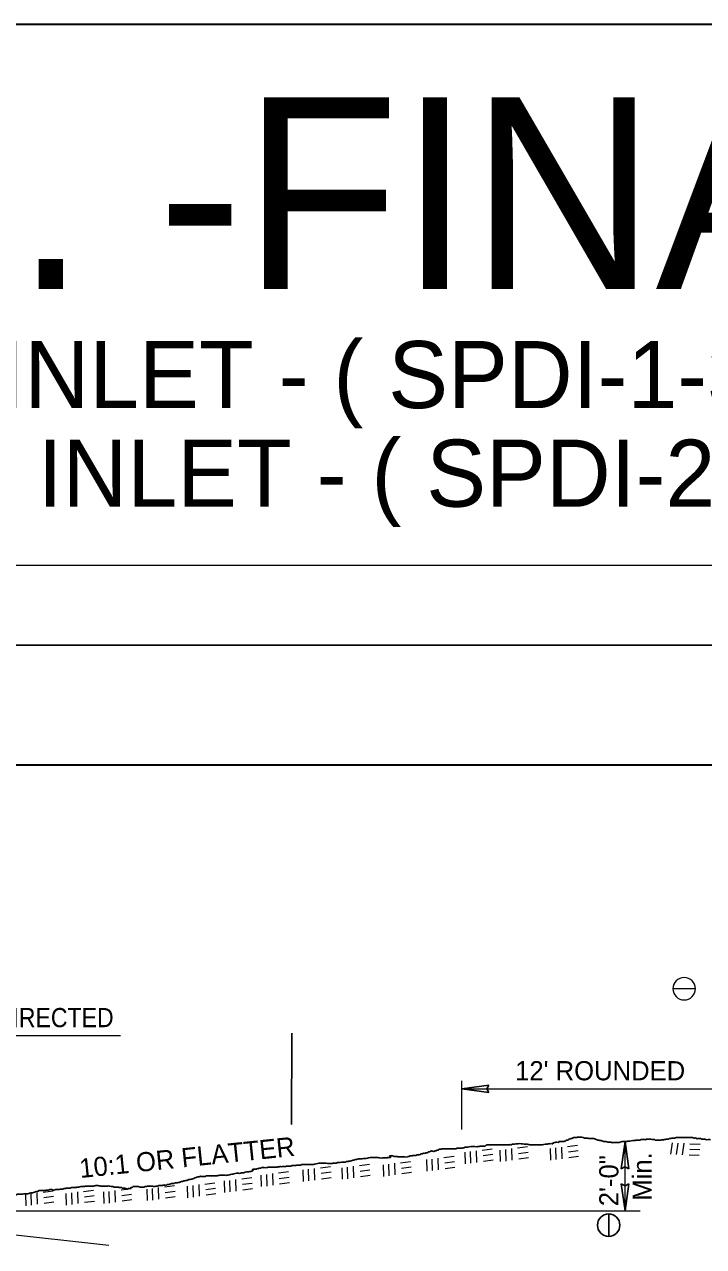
# Model space of a CAD drawing. Extents: x -394 to -24, y 146 to 415.
# Drawn here: x -206.2 to -163.6, y 338.9 to 415.4 of the extents above; entities that cross this region are included whole.
import ezdxf

# ---------------------------------------------------------------- set-up
doc = ezdxf.new("R2010")
doc.units = 0
doc.header["$LTSCALE"] = 0.48
doc.layers.add('1', color=7, linetype='Continuous', lineweight=13)
doc.layers.add('60', color=7, linetype='Continuous', lineweight=25)

msp = doc.modelspace()

# ---------------------------------------------------------------- linework, layer by layer
at = {"layer": '1'}
for p, q in [((-388.924, 381.5337), (-28.924, 381.5337)), ((-164.148, 355.014), (-165.548, 355.0141)), ((-164.148, 355.014), (-165.548, 355.0141)), ((-178.7788, 346.1914), (-178.7788, 349.2357)), ((-178.7788, 348.7464), (-158.4853, 348.7466)), ((-175.2823, 345.043), (-174.6532, 345.1264)), ((-172.1493, 345.1352), (-171.5203, 345.2186)), ((-168.5536, 341.1), (-168.5538, 345.4382)), ((-165.6759, 344.6467), (-165.5702, 345.3664)), ((-165.3324, 344.6223), (-165.2267, 345.3419)), ((-164.9516, 344.6134), (-164.8458, 345.3332)), ((-164.4843, 345.3073), (-163.8504, 345.2803)), ((-180.2292, 343.6792), (-180.2499, 344.4063)), ((-179.8894, 344.4437), (-179.2603, 344.527)), ((-178.5526, 344.0475), (-178.5733, 344.7746)), ((-178.2101, 344.083), (-178.2308, 344.8101)), ((-177.8335, 344.1403), (-177.8543, 344.8674)), ((-177.4937, 344.9047), (-176.8647, 344.9881)), ((-177.4402, 344.5637), (-176.8292, 344.6452)), ((-176.3412, 344.1858), (-176.3618, 344.9129)), ((-175.9987, 344.2213), (-176.0194, 344.9484)), ((-175.622, 344.2786), (-175.6428, 345.0057)), ((-175.2287, 344.7021), (-174.6178, 344.7836)), ((-175.2113, 344.3575), (-174.6002, 344.4391)), ((-173.2082, 344.278), (-173.229, 345.0051)), ((-172.8658, 344.3134), (-172.8865, 345.0406)), ((-172.4892, 344.3707), (-172.5099, 345.0979)), ((-172.0958, 344.7942), (-171.4848, 344.8757)), ((-172.0783, 344.4497), (-171.4674, 344.5312)), ((-164.5333, 344.6199), (-163.9175, 344.5942)), ((-164.4908, 344.9623), (-163.8748, 344.9367)), ((-188.6883, 342.9411), (-188.709, 343.6682)), ((-188.3458, 342.9766), (-188.3666, 343.7037)), ((-187.9692, 343.0339), (-187.9899, 343.761)), ((-187.6294, 343.7982), (-187.0003, 343.8817)), ((-186.2465, 343.0794), (-186.2672, 343.8065)), ((-185.9041, 343.1148), (-185.9248, 343.842)), ((-185.5274, 343.1722), (-185.5482, 343.8992)), ((-185.1877, 343.9366), (-184.5586, 344.0199)), ((-185.1341, 343.5957), (-184.5232, 343.6772)), ((-183.6665, 343.2638), (-183.6873, 343.9908)), ((-183.324, 343.2992), (-183.3448, 344.0263)), ((-182.9474, 343.3566), (-182.9682, 344.0837)), ((-182.6076, 344.1209), (-181.9786, 344.2043)), ((-182.5541, 343.78), (-181.9431, 343.8615)), ((-180.9483, 343.5865), (-180.969, 344.3136)), ((-180.6058, 343.6219), (-180.6266, 344.349)), ((-179.8358, 344.1028), (-179.2249, 344.1842)), ((-179.8184, 343.7581), (-179.2074, 343.8397)), ((-177.4227, 344.2192), (-176.8117, 344.3007)), ((-194.8627, 342.784), (-194.2337, 342.8674)), ((-193.6181, 342.2496), (-193.6388, 342.9767)), ((-193.2756, 342.2851), (-193.2963, 343.0122)), ((-192.899, 342.3424), (-192.9197, 343.0695)), ((-192.5592, 343.1067), (-191.9301, 343.1902)), ((-192.5056, 342.7658), (-191.8947, 342.8473)), ((-191.3144, 342.6184), (-191.3352, 343.3455)), ((-190.972, 342.6538), (-190.9927, 343.381)), ((-190.5953, 342.7112), (-190.6161, 343.4383)), ((-190.2555, 343.4756), (-189.6265, 343.5589)), ((-190.202, 343.1347), (-189.591, 343.2162)), ((-190.1845, 342.7901), (-189.5736, 342.8717)), ((-187.5758, 343.4573), (-186.9649, 343.5388)), ((-187.5584, 343.1128), (-186.9474, 343.1943)), ((-185.1167, 343.2511), (-184.5057, 343.3327)), ((-182.5366, 343.4354), (-181.9257, 343.517)), ((-206.0573, 341.4197), (-206.0781, 342.1469)), ((-205.7149, 341.4552), (-205.7357, 342.1823)), ((-205.3382, 341.5126), (-205.359, 342.2397)), ((-204.9985, 342.2769), (-204.3694, 342.3603)), ((-203.5234, 341.4659), (-203.5442, 342.193)), ((-203.181, 341.5013), (-203.2018, 342.2285)), ((-202.8043, 341.5587), (-202.8251, 342.2858)), ((-202.4645, 342.3231), (-201.8355, 342.4065)), ((-202.411, 341.9822), (-201.8, 342.0637)), ((-201.1738, 341.5582), (-201.1946, 342.2852)), ((-200.8313, 341.5936), (-200.8521, 342.3207)), ((-200.4547, 341.6509), (-200.4755, 342.378)), ((-200.1149, 342.4153), (-199.4859, 342.4987)), ((-200.0614, 342.0744), (-199.4504, 342.1559)), ((-198.4556, 341.7425), (-198.4762, 342.4696)), ((-198.1131, 341.7779), (-198.1338, 342.5051)), ((-197.7364, 341.8352), (-197.7572, 342.5624)), ((-197.3967, 342.5997), (-196.7676, 342.6831)), ((-197.3431, 342.2587), (-196.7322, 342.3402)), ((-195.9216, 341.9268), (-195.9423, 342.654)), ((-195.5792, 341.9623), (-195.5998, 342.6894)), ((-195.2025, 342.0197), (-195.2233, 342.7467)), ((-194.8092, 342.4432), (-194.1982, 342.5247)), ((-194.7917, 342.0985), (-194.1807, 342.1801)), ((-192.4882, 342.4212), (-191.8772, 342.5028)), ((-204.9449, 341.9361), (-204.334, 342.0176)), ((-204.9275, 341.5914), (-204.3165, 341.673)), ((-202.3935, 341.6376), (-201.7826, 341.7192)), ((-200.0439, 341.7298), (-199.433, 341.8113)), ((-197.3257, 341.9142), (-196.7147, 341.9957)), ((-215.2738, 341.1038), (-167.6043, 341.1038)), ((-211.4579, 340.1295), (-200.8692, 338.96))]:
    msp.add_line(p, q, dxfattribs=at)
at = {"layer": '1', "lineweight": 35}
msp.add_line((-358.9241, 369.0337), (-33.924, 369.0337), dxfattribs=at)
at = {"layer": '1', "lineweight": 25}
for p, q in [((-178.7785, 348.7456), (-177.0755, 348.9796)), ((-178.7785, 348.7456), (-177.0755, 348.5116)), ((-168.5546, 345.4379), (-168.7885, 343.7349)), ((-168.5546, 345.4379), (-168.3205, 343.7349)), ((-168.5528, 341.1003), (-168.7868, 342.8033)), ((-168.5528, 341.1003), (-168.3188, 342.8033)), ((-169.5773, 340.9071), (-169.5774, 339.5071)), ((-169.5773, 340.9071), (-169.5774, 339.5071))]:
    msp.add_line(p, q, dxfattribs=at)
at = {"layer": '1', "lineweight": 35}
msp.add_lwpolyline([(-394.2532, 145.8963), (-24.4183, 145.8963), (-24.4183, 415.3904), (-394.2532, 415.3904)], close=True, dxfattribs=at)
at = {"layer": '1', "lineweight": 25}
for points in [[(-373.924, 156.5337), (-373.924, 376.5337), (-28.924, 376.5337)], [(-177.0755, 348.9796), (-177.2072, 348.7432), (-177.0755, 348.5116)], [(-168.3205, 343.7349), (-168.5569, 343.8667), (-168.7885, 343.7349)], [(-168.7868, 342.8033), (-168.5504, 342.6716), (-168.3188, 342.8033)]]:
    msp.add_lwpolyline(points, dxfattribs=at)
at = {"layer": '1'}
msp.add_lwpolyline([(-214.9238, 348.0843), (-215.1469, 352.0745), (-200.1387, 352.0745)], dxfattribs=at)
for start, end in [(0, 180), (180, 0)]:
    msp.add_arc((-164.848, 355.014), 0.7026, start, end, dxfattribs=at)
at = {"layer": '1', "lineweight": 25}
for start, end in [(90, 270), (270, 90)]:
    msp.add_arc((-169.5774, 340.207), 0.7026, start, end, dxfattribs=at)
for points in [[(-184.8972, 344.3837), (-184.8333, 344.3838), (-184.7695, 344.3838), (-184.6097, 344.4158), (-184.4181, 344.4477), (-184.3222, 344.4477), (-184.0987, 344.4477), (-184.0029, 344.4477), (-183.9071, 344.4158), (-183.7474, 344.4158), (-183.6197, 344.4158), (-183.5558, 344.4158), (-183.5238, 344.4158), (-183.4919, 344.4158), (-183.3961, 344.4477), (-183.3322, 344.4477), (-183.3003, 344.4477), (-183.2683, 344.4477), (-183.2364, 344.4477), (-183.2363, 344.4797), (-183.2364, 344.5117), (-183.2683, 344.5436), (-183.3003, 344.5436), (-183.1725, 344.5436), (-183.1406, 344.5436), (-183.1087, 344.5436), (-183.0128, 344.5117), (-182.8212, 344.5116), (-182.7253, 344.4797), (-182.6934, 344.4797), (-182.5337, 344.4797), (-182.3421, 344.4797), (-182.1824, 344.4797), (-182.1186, 344.5117), (-182.0867, 344.5116), (-182.0228, 344.5436), (-181.9588, 344.5436), (-181.9269, 344.5436), (-181.8311, 344.5755), (-181.7353, 344.5755), (-181.7033, 344.5756), (-181.6394, 344.5755), (-181.5757, 344.6075), (-181.5437, 344.6075), (-181.5118, 344.6075), (-181.384, 344.6394), (-181.3201, 344.6714), (-181.2562, 344.6715), (-181.2242, 344.6714), (-181.2243, 344.7034), (-181.0966, 344.7033), (-181.0327, 344.7353), (-181.0007, 344.7353), (-180.9049, 344.7672), (-180.873, 344.7992), (-180.7772, 344.7992), (-180.7452, 344.8312), (-180.5855, 344.8313), (-180.4897, 344.8313), (-180.4578, 344.8632), (-180.4259, 344.8632), (-180.3939, 344.8632), (-180.33, 344.8952), (-180.2342, 344.9271), (-180.1703, 344.9591), (-180.1384, 344.9591), (-180.0746, 344.9591), (-180.0107, 344.991), (-179.9148, 344.991), (-179.851, 344.991), (-179.819, 344.9911), (-179.7552, 344.991), (-179.6274, 344.991), (-179.5635, 344.991), (-179.5316, 344.991), (-179.4677, 344.991), (-179.3719, 344.9911), (-179.2761, 344.9911), (-179.2122, 344.991), (-179.1483, 344.991), (-179.0844, 345.023), (-179.0205, 345.0229), (-178.8928, 345.023), (-178.797, 345.023), (-178.765, 345.0229), (-178.7012, 345.0549), (-178.6373, 345.0549), (-178.5734, 345.0868), (-178.4776, 345.0868), (-178.3179, 345.1188), (-177.8388, 345.1189)], [(-177.8388, 345.1189), (-177.5514, 345.1508), (-177.5195, 345.1508), (-177.4876, 345.1508), (-177.4237, 345.1508), (-177.3598, 345.1508), (-177.3278, 345.1508), (-177.2959, 345.1828), (-177.0723, 345.2467), (-177.0085, 345.2467), (-176.9766, 345.2467), (-176.9446, 345.2467), (-176.9127, 345.2467), (-176.8168, 345.2467), (-176.6891, 345.2467), (-176.6572, 345.2467), (-176.6252, 345.2467), (-176.5613, 345.2467), (-176.4656, 345.2467), (-176.3057, 345.2467), (-176.0822, 345.2467), (-175.8906, 345.2467), (-175.7947, 345.2467), (-175.6989, 345.2467), (-175.667, 345.2467), (-175.6352, 345.2787), (-175.6032, 345.2786), (-175.5393, 345.2787), (-175.2518, 345.3106), (-175.0602, 345.3106), (-174.8686, 345.2787), (-174.7408, 345.2787), (-174.5172, 345.2467), (-174.3576, 345.2467), (-174.1659, 345.2467), (-173.9423, 345.2467), (-173.7188, 345.2467), (-173.5592, 345.2787), (-173.5272, 345.2786), (-173.4952, 345.2787), (-173.4314, 345.2786), (-173.3036, 345.3106), (-173.1758, 345.3106), (-173.112, 345.3106), (-173.0801, 345.3106), (-173.08, 345.3425), (-173.0481, 345.3426), (-173.0162, 345.3426), (-173.0162, 345.3745), (-172.9843, 345.3745), (-172.9523, 345.3745), (-172.8884, 345.4065), (-172.8246, 345.4064), (-172.6968, 345.4065), (-172.6967, 345.4384), (-172.6648, 345.4384), (-172.6009, 345.4384), (-172.569, 345.4384), (-172.4093, 345.4384), (-172.3774, 345.4384), (-172.3455, 345.4704), (-172.2816, 345.4703), (-172.2497, 345.5024), (-172.1857, 345.5342), (-172.1218, 345.5343), (-172.058, 345.5983), (-171.9303, 345.6302), (-171.8345, 345.6621), (-171.7706, 345.6941), (-171.7387, 345.6941), (-171.7067, 345.6941), (-171.6747, 345.6941), (-171.6109, 345.6941), (-171.5789, 345.6941), (-171.515, 345.7261), (-171.4831, 345.726), (-171.4512, 345.726), (-171.3553, 345.7261), (-171.3234, 345.7261), (-171.2915, 345.726), (-171.2595, 345.7261), (-171.0999, 345.6621), (-171.068, 345.6622), (-171.036, 345.6622), (-170.7485, 345.6302), (-170.4993, 345.6318)], [(-170.5065, 345.6335), (-170.4824, 345.6198), (-170.4497, 345.6101), (-170.4267, 345.6064), (-170.4049, 345.6004), (-170.3973, 345.5983), (-170.399, 345.596)], [(-170.3973, 345.5983), (-170.2057, 345.5343), (-170.1737, 345.5343), (-170.1418, 345.5023), (-170.1099, 345.5023), (-170.078, 345.5024), (-170.046, 345.5023), (-169.9502, 345.4704), (-169.8544, 345.4384), (-169.7586, 345.4384), (-169.6308, 345.4065), (-169.5989, 345.4065), (-169.535, 345.4065), (-169.5031, 345.4065), (-169.4392, 345.4065), (-169.3433, 345.3746), (-169.2475, 345.3745), (-169.0878, 345.3746), (-168.992, 345.3746), (-168.9601, 345.3745), (-168.8643, 345.4065), (-168.6088, 345.4384), (-168.513, 345.4384), (-168.3852, 345.4704), (-168.2574, 345.4704), (-168.0659, 345.5023), (-167.9701, 345.5023), (-167.8742, 345.5343), (-167.7465, 345.5343), (-167.6826, 345.5343), (-167.6188, 345.5343), (-167.5548, 345.5663), (-167.4909, 345.5662), (-167.4271, 345.5662), (-167.2993, 345.5663), (-167.2354, 345.5662), (-167.2036, 345.5983), (-167.1716, 345.5983), (-167.1077, 345.5983), (-167.0438, 345.5982), (-166.9481, 345.5982), (-166.8202, 345.5662), (-166.7883, 345.5662), (-166.6925, 345.5662), (-166.6606, 345.5343), (-166.5648, 345.5343), (-166.437, 345.5343), (-166.4051, 345.5342), (-166.3732, 345.5343), (-166.2773, 345.5343), (-166.2453, 345.5662), (-166.1815, 345.5343), (-166.1176, 345.5663), (-166.0538, 345.5662), (-166.0217, 345.5663), (-165.926, 345.5983), (-165.8303, 345.5983), (-165.7982, 345.6302), (-165.6705, 345.6302), (-165.6066, 345.6622), (-165.5427, 345.6622), (-165.4788, 345.6622), (-165.4469, 345.6622), (-165.3512, 345.6941), (-165.2873, 345.6941), (-165.1914, 345.6941), (-165.1276, 345.6942), (-164.9998, 345.6941), (-164.9359, 345.6942), (-164.8082, 345.6941), (-164.7443, 345.6941), (-164.6804, 345.6942), (-164.6166, 345.6941), (-164.5527, 345.6941), (-164.393, 345.6942), (-164.3291, 345.6942), (-164.2332, 345.6622), (-164.2013, 345.6622), (-164.1055, 345.6622), (-164.0736, 345.6302), (-163.9777, 345.6302), (-163.9139, 345.6302), (-163.8181, 345.6302), (-163.7542, 345.5983), (-163.6902, 345.5983), (-163.6583, 345.5983), (-163.5945, 345.5983), (-163.4987, 345.5663), (-163.339, 345.5663), (-163.2432, 345.5663), (-163.2113, 345.5343)], [(-191.872, 343.6192), (-191.8597, 343.7127), (-191.7958, 343.7127), (-191.732, 343.7127), (-191.6362, 343.7127), (-191.6043, 343.7447), (-191.5403, 343.7446), (-191.4764, 343.7766), (-191.3806, 343.7766), (-191.3487, 343.7766), (-191.3168, 343.8086), (-191.1891, 343.8085), (-191.0932, 343.8085), (-190.9655, 343.8086), (-190.9016, 343.8405), (-190.8057, 343.8406), (-190.7738, 343.8405), (-190.678, 343.8405), (-190.5822, 343.8405), (-190.5183, 343.8405), (-190.4864, 343.8405), (-190.4225, 343.8405), (-190.3267, 343.8405), (-190.2627, 343.8725), (-190.1989, 343.8405), (-190.167, 343.8725), (-190.135, 343.8725), (-190.0072, 343.8724), (-189.9115, 343.8724), (-189.8476, 343.8724), (-189.7518, 343.9044), (-189.6879, 343.9044), (-189.5602, 343.9044), (-189.4644, 343.9044), (-189.4005, 343.9364), (-189.3686, 343.9363), (-189.3366, 343.9364), (-189.2408, 343.9364), (-189.113, 343.9683), (-189.0172, 343.9683), (-188.9214, 343.9683), (-188.8894, 343.9683), (-188.8575, 343.9683), (-188.7937, 344.0003), (-188.7298, 344.0003), (-188.6659, 344.0002), (-188.634, 344.0003), (-188.5701, 344.0002), (-188.5062, 344.0003), (-188.3785, 344.0002), (-188.2827, 344.0003), (-188.1868, 344.0003), (-188.123, 344.0002), (-187.9952, 344.0322), (-187.8036, 344.0643), (-187.6439, 344.0962), (-187.58, 344.0962), (-187.4843, 344.0962), (-187.4203, 344.0962), (-187.3884, 344.0962), (-187.3565, 344.0962), (-187.1647, 344.0643), (-187.069, 344.0643), (-186.9732, 344.0643), (-186.8773, 344.0642), (-186.8134, 344.0962), (-186.7177, 344.0962), (-186.6538, 344.0962), (-186.6218, 344.0962), (-186.558, 344.1282), (-186.4941, 344.1281), (-186.3024, 344.1602), (-186.1747, 344.1601), (-186.0789, 344.1601), (-186.0469, 344.1601), (-186.015, 344.1921), (-185.9511, 344.192), (-185.8872, 344.192), (-185.7915, 344.224), (-185.7595, 344.2241), (-185.6317, 344.256), (-185.5679, 344.2879), (-185.5041, 344.2879), (-185.4721, 344.3199), (-185.3762, 344.3199), (-185.2485, 344.3518), (-185.2166, 344.3519), (-185.1846, 344.3518), (-185.0888, 344.3518), (-184.9292, 344.3838), (-184.8972, 344.3837)], [(-191.8277, 343.6488), (-191.9236, 343.5848), (-192.1791, 343.5528), (-192.3388, 343.5208), (-192.4346, 343.4889), (-192.4984, 343.489), (-192.6262, 343.4569), (-192.754, 343.457), (-192.8817, 343.4569), (-193.0413, 343.4251), (-193.3288, 343.3611), (-193.4885, 343.3292), (-193.6162, 343.3291), (-193.744, 343.3292), (-193.8398, 343.3292), (-193.9357, 343.3292), (-194.1592, 343.2972), (-194.1912, 343.2972), (-194.2231, 343.2972), (-194.287, 343.2972), (-194.3827, 343.2972), (-194.4786, 343.2972), (-194.5105, 343.2972), (-194.6063, 343.2972), (-194.7022, 343.2972), (-194.798, 343.2972), (-194.8299, 343.2652), (-194.8619, 343.2652), (-194.8938, 343.2652), (-194.9897, 343.2652), (-195.0854, 343.2652), (-195.1813, 343.2652), (-195.2132, 343.2333), (-195.2452, 343.2332), (-195.2771, 343.2332), (-195.3091, 343.2332), (-195.4048, 343.2013), (-195.5645, 343.1374), (-195.7881, 343.0735), (-195.852, 343.0734), (-195.9158, 343.0415), (-195.9797, 343.0096), (-196.0117, 343.0096), (-196.0755, 343.0096), (-196.1075, 342.9777), (-196.1713, 342.9776), (-196.2671, 342.9457), (-196.3949, 342.9137), (-196.4588, 342.8818), (-196.4907, 342.8817), (-196.5547, 342.8818), (-196.6184, 342.8497), (-196.6504, 342.8498), (-196.7142, 342.8497), (-196.7462, 342.8497), (-196.7782, 342.8178), (-196.9059, 342.8178), (-197.0017, 342.7859), (-197.1295, 342.7538), (-197.1933, 342.7539), (-197.2252, 342.7539), (-197.2572, 342.7219), (-197.3211, 342.7219), (-197.385, 342.7219), (-197.4488, 342.722), (-197.4808, 342.7219), (-197.5127, 342.69), (-197.5767, 342.6899), (-197.6725, 342.6899), (-197.7044, 342.69), (-197.7363, 342.6899), (-197.8321, 342.658), (-197.896, 342.658), (-197.9599, 342.6261), (-198.0238, 342.626), (-198.0877, 342.6261), (-198.1834, 342.6581), (-198.2153, 342.658), (-198.2473, 342.658), (-198.3751, 342.658), (-198.407, 342.658), (-198.4389, 342.6581), (-198.5028, 342.6261), (-198.5348, 342.6261), (-198.5987, 342.6261), (-198.6945, 342.5941), (-198.7583, 342.5941), (-198.7903, 342.5941), (-198.8222, 342.5941), (-198.8542, 342.5941), (-198.9181, 342.5941)], [(-205.2418, 342.3704), (-205.3057, 342.3384), (-205.4015, 342.3064), (-205.657, 342.2426), (-205.8486, 342.2106), (-205.9445, 342.1786), (-206.0083, 342.1787), (-206.1042, 342.1787), (-206.168, 342.1787), (-206.2957, 342.1467), (-206.3277, 342.1467), (-206.3596, 342.1467), (-206.4235, 342.1467), (-206.5512, 342.1467), (-206.5832, 342.1467), (-206.6151, 342.1467), (-206.679, 342.1148), (-206.7748, 342.1148), (-206.8387, 342.1147), (-206.8707, 342.1148), (-206.9026, 342.0828), (-206.9984, 342.0828), (-207.0942, 342.0828), (-207.1262, 342.0827), (-207.19, 342.0507), (-207.3177, 342.0508), (-207.4455, 342.0508), (-207.5413, 342.0189), (-207.6052, 342.0188), (-207.6692, 341.9869), (-207.7011, 341.9869), (-207.733, 341.9868), (-207.7968, 341.9549), (-207.9246, 341.9549), (-207.9566, 341.923), (-208.0524, 341.891), (-208.1162, 341.891), (-208.244, 341.8271), (-208.3717, 341.7951), (-208.4995, 341.7632), (-208.5314, 341.7632), (-208.5952, 341.7632), (-208.6912, 341.7312), (-208.7231, 341.7312), (-208.7231, 341.7632), (-208.755, 341.7632), (-208.8189, 341.7312), (-208.8827, 341.7312), (-208.9467, 341.7312), (-209.0105, 341.7312), (-209.0424, 341.7632), (-209.1063, 341.7312), (-209.2341, 341.7312), (-209.266, 341.7312), (-209.2979, 341.7312), (-209.3299, 341.6993), (-209.3618, 341.6993), (-209.4257, 341.6993), (-209.4896, 341.6673), (-209.5215, 341.6673), (-209.5534, 341.6672), (-209.6492, 341.6673), (-209.7451, 341.6673), (-209.777, 341.6673), (-209.809, 341.6353), (-209.8728, 341.6354), (-209.9687, 341.6034), (-210.0007, 341.6033), (-210.0326, 341.6034), (-210.0645, 341.6034), (-210.1284, 341.6034), (-210.1603, 341.6033), (-210.1923, 341.6034), (-210.2242, 341.5714), (-210.288, 341.5714), (-210.3199, 341.5714), (-210.3838, 341.5714), (-210.5436, 341.5394), (-210.6393, 341.5395), (-210.6393, 341.5075), (-210.6713, 341.5395), (-210.7991, 341.5075), (-210.831, 341.5075), (-210.8948, 341.5394), (-211.0865, 341.5394), (-211.1503, 341.5394), (-211.1503, 341.5714), (-211.2142, 341.5714), (-211.31, 341.5714), (-211.3739, 341.5714), (-211.4698, 341.5714)], [(-198.9181, 342.5941), (-199.0457, 342.6261), (-199.0777, 342.6261), (-199.1416, 342.6261), (-199.2374, 342.6261), (-199.3012, 342.6261), (-199.3332, 342.6261), (-199.3652, 342.626), (-199.3971, 342.5941), (-199.4609, 342.5621), (-199.5248, 342.5302), (-199.6207, 342.4982), (-199.6527, 342.4982), (-199.7164, 342.4663), (-199.7484, 342.4663), (-199.8123, 342.4982), (-199.9401, 342.5302), (-199.972, 342.5302), (-200.0039, 342.5302), (-200.0358, 342.5302), (-200.0677, 342.5622), (-200.0997, 342.5621), (-200.1317, 342.5622), (-200.2275, 342.5622), (-200.3233, 342.5941), (-200.3872, 342.5941), (-200.4192, 342.5941), (-200.4511, 342.5941), (-200.5469, 342.5941), (-200.6107, 342.6261), (-200.6427, 342.626), (-200.8343, 342.658), (-200.9621, 342.6581), (-201.1218, 342.658), (-201.1857, 342.658), (-201.2176, 342.658), (-201.2815, 342.658), (-201.3134, 342.658), (-201.3453, 342.658), (-201.3773, 342.658), (-201.6327, 342.6899), (-201.8563, 342.658), (-201.9522, 342.6581), (-201.9842, 342.658), (-202.0799, 342.658), (-202.1119, 342.658), (-202.2077, 342.658), (-202.2716, 342.658), (-202.3035, 342.658), (-202.3992, 342.6261), (-202.4312, 342.626), (-202.4632, 342.6261), (-202.5589, 342.6261), (-202.6228, 342.626), (-202.7506, 342.5941), (-202.8783, 342.5941), (-202.9742, 342.5621), (-203.0062, 342.5622), (-203.0381, 342.5622), (-203.07, 342.5621), (-203.1339, 342.5622), (-203.1977, 342.5622), (-203.2297, 342.5621), (-203.2935, 342.5302), (-203.3893, 342.5302), (-203.4852, 342.5302), (-203.549, 342.5302), (-203.6449, 342.4982), (-203.6768, 342.4982), (-203.7727, 342.4663), (-203.8685, 342.4663), (-203.9323, 342.4663), (-204.0281, 342.4343), (-204.0601, 342.4342), (-204.092, 342.4343), (-204.1558, 342.4342), (-204.1878, 342.4343), (-204.3156, 342.4023), (-204.3475, 342.4023), (-204.3795, 342.4023), (-204.4433, 342.4343), (-204.5072, 342.4342), (-204.5711, 342.4343), (-204.6669, 342.4024), (-204.7627, 342.4023), (-204.7947, 342.4023), (-204.8905, 342.3704), (-204.9544, 342.3703), (-205.0502, 342.3703), (-205.1141, 342.3704), (-205.2418, 342.3704)]]:
    msp.add_spline(points, degree=3, dxfattribs=at)
at = {"layer": '60'}
msp.add_line((-189.4327, 346.5133), (-189.4126, 352.2285), dxfattribs=at)

# ---------------------------------------------------------------- texts
at = {"layer": '1'}
for s, height, p in [('1988/96 SPECS. -FINAL ENGLISH', 12, (-323.6082, 398.8357)), (' ( p.    78 )  STEEL PIPE DROP INLET - ( SPDI-1-3 )  -  FINAL ENGLISH ( 2/3/97 )', 4.2, (-287.9367, 391.3655)), ('( p. R-78E ) STEEL PIPE DROP INLET - ( SPDI-2-00E ) - FINAL ENGLISH (7/1/99 )', 4.2, (-287.4238, 385.1919)), ("12' ROUNDED", 1.2, (-175.4344, 349.2787))]:
    msp.add_text(s, height=height, dxfattribs=at).set_placement(p)
at = {"layer": '1', "width": 0.9}
msp.add_text('SUMP AS DIRECTED', height=1.2, dxfattribs=at).set_placement((-214.8598, 352.6053))
at = {"layer": '1'}
for s, rotation, p in [('10:1 OR FLATTER', 5.926, (-202.6623, 343.1567)), ('2\'-0"', 90, (-168.9667, 341.3944)), ('Min.', 90, (-166.8773, 341.74))]:
    msp.add_text(s, height=1.2, rotation=rotation, dxfattribs=at).set_placement(p)

doc.saveas('drawing.dxf')
